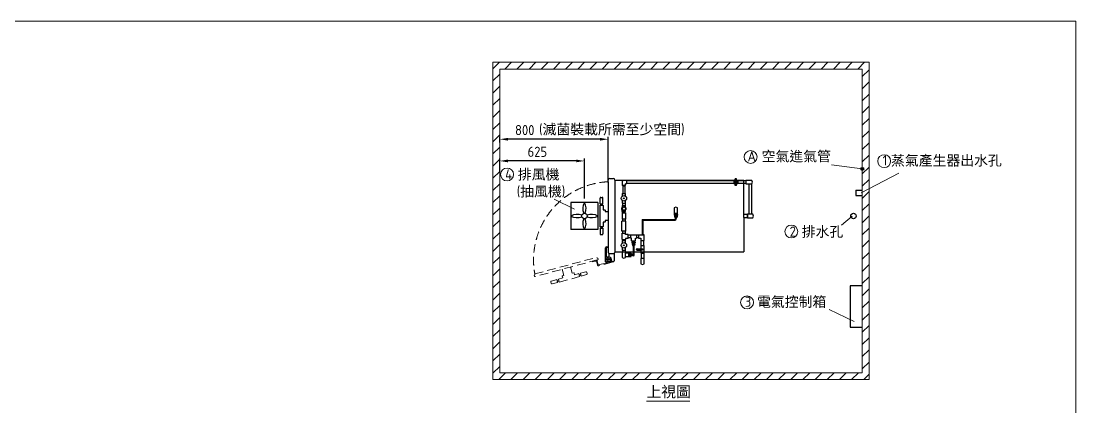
# Model space of a CAD drawing. Header units: millimetres. Extents: x -206117 to -194397, y -22013 to -13773.
# Drawn here: x -202182 to -194397, y -16618 to -13773 of the extents above; entities that cross this region are included whole.
import ezdxf

# ---------------------------------------------------------------- set-up
doc = ezdxf.new("R2010")
doc.units = ezdxf.units.MM
doc.linetypes.add('HIDDEN', pattern=[9.525, 6.35, -3.175])
doc.layers.get('0').update_dxf_attribs({"lineweight": 25})
for name, color, linetype, lineweight in [('D', 3, 'Continuous', 13), ('F', 7, 'Continuous', 15), ('H', 2, 'HIDDEN', 15), ('S', 4, 'Continuous', 15)]:
    doc.layers.add(name, color=color, linetype=linetype, lineweight=lineweight)
doc.styles.get("Standard").update_dxf_attribs({"font": 'KAIU.TTF'})
doc.styles.add('STU25', font='isocp2.shx')
doc.dimstyles.new('STU25', dxfattribs={"dimscale": 30, "dimtxt": 2.5, "dimasz": 2, "dimexe": 0.6, "dimexo": 1, "dimgap": 1, "dimtad": 1, "dimdsep": 46, "dimtxsty": 'STU25', "dimcen": 2, "dimazin": 2, "dimtfac": 1, "dimtmove": 0, "dimatfit": 3, "dimfxl": 0, "dimtolj": 1, "dimtzin": 0, "dimarcsym": 0})

# ---------------------------------------------------------------- blocks, each defined once
blk = doc.blocks.new('*D6')
at = {"layer": 'D', "color": 0, "linetype": 'Continuous', "lineweight": -2}
for p, q in [((-198649.8, -14885.1), (-198649.8, -14786.5)), ((-198024.8, -15080.6), (-198024.8, -14786.5)), ((-198084.8, -14804.5), (-198589.8, -14804.5))]:
    blk.add_line(p, q, dxfattribs=at)
at = {"layer": 'D', "color": 0}
for points in [[(-198589.8, -14794.5), (-198589.8, -14814.5), (-198649.8, -14804.5)], [(-198084.8, -14814.5), (-198084.8, -14794.5), (-198024.8, -14804.5)]]:
    blk.add_solid(points, dxfattribs=at)
at = {"layer": 'Defpoints', "color": 0}
for p in [(-198649.8, -14804.5), (-198649.8, -14915.1), (-198024.8, -15110.6)]:
    blk.add_point(p, dxfattribs=at)
at = {"layer": 'D', "color": 0, "insert": (-198372, -14737), "char_height": 75, "attachment_point": 5, "style": 'STU25'}
blk.add_mtext('\\A1;625', dxfattribs=at)
blk = doc.blocks.new('*D15')
at = {"layer": 'D', "color": 0, "lineweight": -2}
for p, q in [((-198649.8, -14668.8), (-198649.8, -14626.6)), ((-197849.8, -14963.9), (-197849.8, -14626.6)), ((-197909.8, -14644.6), (-198589.8, -14644.6))]:
    blk.add_line(p, q, dxfattribs=at)
at = {"layer": 'D', "color": 0}
for points in [[(-198589.8, -14634.6), (-198589.8, -14654.6), (-198649.8, -14644.6)], [(-197909.8, -14654.6), (-197909.8, -14634.6), (-197849.8, -14644.6)]]:
    blk.add_solid(points, dxfattribs=at)
at = {"layer": 'Defpoints', "color": 0}
for p in [(-198649.8, -14644.6), (-198649.8, -14698.8), (-197849.8, -14993.9)]:
    blk.add_point(p, dxfattribs=at)
at = {"layer": 'D', "color": 0, "insert": (-198465.1, -14577.1), "char_height": 75, "attachment_point": 5, "style": 'STU25'}
blk.add_mtext('\\A1;800', dxfattribs=at)

msp = doc.modelspace()

# ---------------------------------------------------------------- hatches: boundary and pattern name
msp.add_hatch(color=256).paths.add_polyline_path([(-195963.259, -14863.495, 1), (-195984.781, -14863.495, 1)])
at = {"layer": 'H', "linetype": 'HIDDEN', "ltscale": 5}
h = msp.add_hatch(dxfattribs=at)
h.set_pattern_fill('ANSI31', color=256, scale=20, style=0)
h.set_pattern_definition([(45, (14712.94, -163.02), (-44.90128, 44.90128), [])])
h.paths.add_polyline_path([(-198699.77, -14076.626), (-198699.77, -16416.626), (-195924.02, -16416.626), (-195924.02, -14076.626)])
h.paths.add_polyline_path([(-198649.77, -14126.626), (-198649.77, -16366.626), (-195974.02, -16366.626), (-195974.02, -14126.626)], flags=16)

# ---------------------------------------------------------------- linework, layer by layer
for p, q in [((-197849.766, -14958.126), (-197849.766, -14945.126)), ((-197837.766, -14933.126), (-197811.766, -14933.126)), ((-197799.766, -14945.626), (-197799.766, -15091.626)), ((-197849.766, -14958.126), (-197849.766, -15476.126)), ((-197799.766, -15094.626), (-197799.766, -15369.126)), ((-197748.676, -15323.126), (-197748.676, -15248.126)), ((-197718.676, -15248.126), (-197748.676, -15248.126)), ((-197718.676, -15323.126), (-197718.676, -15248.126)), ((-197597.938, -15236.769), (-197354.77, -15236.769)), ((-197597.938, -15236.769), (-197597.938, -15348.317)), ((-197593.938, -15240.769), (-197354.77, -15240.769)), ((-197593.938, -15240.769), (-197593.938, -15348.317)), ((-197361.27, -15199.943), (-197338.27, -15199.943)), ((-197361.27, -15199.943), (-197361.27, -15204.943)), ((-197361.27, -15204.943), (-197338.27, -15204.943)), ((-197359.882, -15212.787), (-197339.511, -15212.787)), ((-197359.882, -15212.787), (-197359.882, -15216.709)), ((-197359.882, -15216.709), (-197339.511, -15216.709)), ((-197359.77, -15199.943), (-197359.77, -15190.34)), ((-197359.77, -15190.34), (-197339.77, -15190.34)), ((-197358.27, -15204.943), (-197358.27, -15208.865)), ((-197358.27, -15208.865), (-197341.27, -15208.865)), ((-197356.882, -15220.631), (-197342.511, -15220.631)), ((-197356.882, -15220.631), (-197356.882, -15224.553)), ((-197356.882, -15224.553), (-197342.511, -15224.553)), ((-197354.27, -15208.865), (-197354.27, -15212.787)), ((-197354.27, -15216.709), (-197354.27, -15220.631)), ((-197351.77, -15233.769), (-197351.77, -15224.553)), ((-197347.77, -15233.769), (-197347.77, -15224.553)), ((-197345.27, -15208.865), (-197345.27, -15212.787)), ((-197345.27, -15216.709), (-197345.27, -15220.631)), ((-197342.511, -15220.631), (-197342.511, -15224.553)), ((-197341.27, -15204.943), (-197341.27, -15208.865)), ((-197339.511, -15212.787), (-197339.511, -15216.709)), ((-197338.77, -15199.943), (-197338.77, -15190.34)), ((-197338.27, -15199.943), (-197338.27, -15204.943)), ((-196821.844, -15200.626), (-196847.017, -15200.626)), ((-196847.017, -15220.626), (-196821.844, -15220.626)), ((-197718.676, -15323.126), (-197748.676, -15323.126)), ((-197799.766, -15372.126), (-197799.766, -15475.626)), ((-197674.287, -15402.92), (-197674.287, -15407.92)), ((-197674.287, -15402.92), (-197651.287, -15402.92)), ((-197674.287, -15407.92), (-197651.287, -15407.92)), ((-197673.287, -15393.317), (-197653.287, -15393.317)), ((-197673.287, -15402.92), (-197673.287, -15393.317)), ((-197671.287, -15407.92), (-197671.287, -15411.842)), ((-197671.287, -15411.842), (-197654.287, -15411.842)), ((-197667.287, -15411.842), (-197667.287, -15415.764)), ((-197658.287, -15411.842), (-197658.287, -15415.764)), ((-197654.287, -15407.92), (-197654.287, -15411.842)), ((-197652.287, -15402.92), (-197652.287, -15393.317)), ((-197651.287, -15402.92), (-197651.287, -15407.92)), ((-197625.399, -15348.317), (-197625.399, -15373.317)), ((-197625.399, -15350.817), (-197625.399, -15370.817)), ((-197844.766, -15488.126), (-197804.766, -15488.126)), ((-197844.766, -15488.126), (-197844.766, -15508.09)), ((-197837.766, -15488.126), (-197811.766, -15488.126)), ((-197804.766, -15488.126), (-197804.766, -15542.09)), ((-197696.794, -15485.836), (-197688.248, -15485.836)), ((-197688.248, -15484.836), (-197679.85, -15484.836)), ((-197672.9, -15415.764), (-197652.528, -15415.764)), ((-197672.9, -15415.764), (-197672.9, -15419.686)), ((-197672.9, -15419.686), (-197652.528, -15419.686)), ((-197669.9, -15423.607), (-197655.528, -15423.607)), ((-197669.9, -15423.607), (-197669.9, -15427.529)), ((-197669.9, -15427.529), (-197655.528, -15427.529)), ((-197667.287, -15419.686), (-197667.287, -15423.607)), ((-197664.714, -15427.529), (-197664.714, -15497.336)), ((-197660.714, -15427.529), (-197660.714, -15497.336)), ((-197658.287, -15419.686), (-197658.287, -15423.607)), ((-197655.528, -15423.607), (-197655.528, -15427.529)), ((-197652.528, -15415.764), (-197652.528, -15419.686)), ((-197636.382, -15451.635), (-197608.332, -15451.635)), ((-197636.382, -15461.606), (-197608.332, -15461.606)), ((-197608.332, -15451.635), (-197595.832, -15453.176)), ((-197608.332, -15461.606), (-197595.832, -15460.065)), ((-197859.766, -15532.59), (-197859.766, -15529.09)), ((-197859.766, -15532.09), (-197859.766, -15529.09)), ((-197844.766, -15508.09), (-197844.766, -15510.515)), ((-197810.766, -15548.09), (-197843.766, -15548.09)), ((-197804.766, -15508.09), (-197804.766, -15542.09)), ((-197696.794, -15508.836), (-197688.248, -15508.836)), ((-197688.248, -15509.836), (-197679.85, -15509.836)), ((-197665.667, -15492.103), (-197679.85, -15492.103)), ((-197665.667, -15502.57), (-197679.85, -15502.57))]:
    msp.add_line(p, q)
at = {"linetype": 'Continuous'}
for p, q in [((-197799.766, -14945.626), (-196847.017, -14945.626)), ((-196911.684, -14985.626), (-196911.684, -14935.626)), ((-196901.684, -14935.626), (-196911.684, -14935.626)), ((-196901.684, -14985.626), (-196901.684, -14935.626)), ((-196847.017, -15220.626), (-196847.017, -14945.626)), ((-197746.176, -14958.126), (-197746.176, -14986.323)), ((-197721.176, -14986.323), (-197746.176, -14986.323)), ((-197741.176, -14988.126), (-197741.176, -15045.626)), ((-197741.176, -14988.126), (-197726.176, -14988.126)), ((-197711.176, -14948.126), (-197736.176, -14948.126)), ((-197726.176, -14988.126), (-197726.176, -15045.626)), ((-197721.176, -14986.323), (-197721.176, -14973.126)), ((-197711.176, -14973.126), (-197721.176, -14973.126)), ((-197711.176, -14973.126), (-197711.176, -14948.126)), ((-196921.684, -14950.626), (-197711.176, -14950.626)), ((-197711.176, -14970.626), (-197711.176, -14950.626)), ((-196921.684, -14970.626), (-197711.176, -14970.626)), ((-196911.684, -14948.126), (-196921.684, -14948.126)), ((-196921.684, -14948.126), (-196921.684, -14973.126)), ((-196911.684, -14973.126), (-196921.684, -14973.126)), ((-196911.684, -14948.126), (-196911.684, -14973.126)), ((-196901.684, -14985.626), (-196911.684, -14985.626)), ((-196901.684, -14948.126), (-196901.684, -14973.126)), ((-196891.684, -14948.126), (-196901.684, -14948.126)), ((-196891.684, -14973.126), (-196901.684, -14973.126)), ((-196891.684, -14948.126), (-196891.684, -14973.126)), ((-196833.586, -14950.626), (-196891.684, -14950.626)), ((-196833.586, -14970.626), (-196891.684, -14970.626)), ((-196833.586, -14948.126), (-196833.586, -14973.126)), ((-196788.087, -14948.126), (-196833.586, -14948.126)), ((-196833.586, -14973.126), (-196788.087, -14973.126)), ((-196808.389, -15198.126), (-196808.389, -14973.126)), ((-196788.389, -15198.126), (-196788.389, -14973.126)), ((-196783.087, -14960.626), (-196788.087, -14948.126)), ((-196788.087, -14973.126), (-196783.087, -14960.626)), ((-196021.364, -15019.566), (-195974.02, -15019.566)), ((-196021.364, -15019.566), (-196021.364, -15059.566)), ((-197909.23, -15121.11), (-197909.23, -15078.904)), ((-197904.23, -15073.904), (-197893.23, -15073.904)), ((-197888.23, -15121.11), (-197888.23, -15078.904)), ((-197746.176, -15045.626), (-197721.176, -15045.626)), ((-197746.176, -15045.626), (-197746.176, -15065.013)), ((-197746.176, -15096.238), (-197746.176, -15115.626)), ((-197721.176, -15065.013), (-197721.176, -15045.626)), ((-197721.176, -15115.626), (-197721.176, -15096.238)), ((-196021.364, -15059.566), (-195974.02, -15059.566)), ((-197924.77, -15110.626), (-198124.77, -15110.626)), ((-198124.77, -15110.626), (-198124.77, -15310.626)), ((-197924.77, -15110.626), (-197924.77, -15310.626)), ((-197908.73, -15131.876), (-197910.23, -15133.376)), ((-197910.23, -15133.376), (-197910.23, -15287.876)), ((-197909.23, -15121.11), (-197888.23, -15121.11)), ((-197908.73, -15131.876), (-197888.73, -15131.876)), ((-197903.48, -15131.876), (-197903.48, -15121.11)), ((-197893.98, -15131.876), (-197893.98, -15121.11)), ((-197888.73, -15131.876), (-197887.23, -15133.376)), ((-197887.23, -15133.376), (-197887.23, -15165.626)), ((-197887.23, -15165.626), (-197873.73, -15165.626)), ((-197872.23, -15167.126), (-197873.73, -15165.626)), ((-197872.23, -15167.126), (-197872.23, -15178.126)), ((-197872.23, -15178.126), (-197849.766, -15178.126)), ((-197746.176, -15115.626), (-197721.176, -15115.626)), ((-197746.176, -15133.126), (-197721.176, -15133.126)), ((-197746.176, -15133.126), (-197746.176, -15147.334)), ((-197746.176, -15178.126), (-197746.176, -15163.917)), ((-197746.176, -15178.126), (-197721.176, -15178.126)), ((-197743.676, -15115.626), (-197743.676, -15133.126)), ((-197743.676, -15188.126), (-197743.676, -15178.126)), ((-197723.676, -15115.626), (-197723.676, -15133.126)), ((-197723.676, -15188.126), (-197723.676, -15178.126)), ((-197721.176, -15147.334), (-197721.176, -15133.126)), ((-197721.176, -15178.126), (-197721.176, -15163.917)), ((-197349.77, -15145.34), (-197362.27, -15150.34)), ((-197362.27, -15150.34), (-197362.27, -15190.34)), ((-197337.27, -15150.34), (-197349.77, -15145.34)), ((-197337.27, -15190.34), (-197337.27, -15150.34)), ((-197873.73, -15255.626), (-197887.23, -15255.626)), ((-197887.23, -15255.626), (-197887.23, -15287.876)), ((-197873.73, -15255.626), (-197872.23, -15254.126)), ((-197872.23, -15243.126), (-197872.23, -15254.126)), ((-197849.766, -15243.126), (-197872.23, -15243.126)), ((-197746.176, -15188.126), (-197746.176, -15233.126)), ((-197746.176, -15188.126), (-197721.176, -15188.126)), ((-197721.176, -15233.126), (-197746.176, -15233.126)), ((-197743.676, -15233.126), (-197743.676, -15248.126)), ((-197723.676, -15233.126), (-197723.676, -15248.126)), ((-197721.176, -15188.126), (-197721.176, -15233.126)), ((-197362.27, -15190.34), (-197337.27, -15190.34)), ((-196847.017, -15220.626), (-196847.017, -15475.626)), ((-196821.844, -15198.126), (-196821.844, -15223.126)), ((-196781.844, -15198.126), (-196821.844, -15198.126)), ((-196821.844, -15220.626), (-196821.844, -15200.626)), ((-196821.844, -15223.126), (-196781.844, -15223.126)), ((-196776.844, -15210.626), (-196781.844, -15198.126)), ((-196781.844, -15223.126), (-196776.844, -15210.626)), ((-197924.77, -15310.626), (-198124.77, -15310.626)), ((-197908.73, -15289.376), (-197910.23, -15287.876)), ((-197909.23, -15300.141), (-197888.23, -15300.141)), ((-197909.23, -15300.141), (-197909.23, -15342.348)), ((-197888.73, -15289.376), (-197908.73, -15289.376)), ((-197903.48, -15289.376), (-197903.48, -15300.141)), ((-197893.98, -15289.376), (-197893.98, -15300.141)), ((-197888.73, -15289.376), (-197887.23, -15287.876)), ((-197888.23, -15300.141), (-197888.23, -15342.348)), ((-197743.676, -15323.126), (-197743.676, -15338.317)), ((-197723.676, -15323.126), (-197723.676, -15338.317)), ((-197904.23, -15347.348), (-197893.23, -15347.348)), ((-197746.176, -15338.317), (-197721.176, -15338.317)), ((-197746.176, -15383.317), (-197746.176, -15338.317)), ((-197746.176, -15383.317), (-197721.176, -15383.317)), ((-197746.176, -15392.146), (-197746.176, -15411.533)), ((-197746.176, -15392.146), (-197721.176, -15392.146)), ((-197743.676, -15383.317), (-197743.676, -15392.146)), ((-197723.676, -15383.317), (-197723.676, -15392.146)), ((-197721.176, -15345.817), (-197721.176, -15338.317)), ((-197701.176, -15345.817), (-197721.176, -15345.817)), ((-197701.176, -15375.817), (-197721.176, -15375.817)), ((-197721.176, -15375.817), (-197721.176, -15383.317)), ((-197721.176, -15411.533), (-197721.176, -15392.146)), ((-197701.176, -15375.817), (-197701.176, -15345.817)), ((-197685.787, -15350.817), (-197701.176, -15350.817)), ((-197685.787, -15370.817), (-197701.176, -15370.817)), ((-197685.787, -15348.317), (-197685.787, -15373.317)), ((-197685.787, -15348.317), (-197640.787, -15348.317)), ((-197678.287, -15373.317), (-197685.787, -15373.317)), ((-197678.287, -15393.317), (-197678.287, -15373.317)), ((-197678.287, -15393.317), (-197648.287, -15393.317)), ((-197648.287, -15393.317), (-197648.287, -15373.317)), ((-197648.287, -15373.317), (-197640.787, -15373.317)), ((-197640.787, -15348.317), (-197640.787, -15373.317)), ((-197625.399, -15350.817), (-197640.787, -15350.817)), ((-197625.399, -15370.817), (-197640.787, -15370.817)), ((-197625.399, -15348.317), (-197585.332, -15348.317)), ((-197625.399, -15373.317), (-197608.332, -15373.317)), ((-197608.332, -15373.317), (-197608.332, -15390.431)), ((-197608.332, -15390.431), (-197583.332, -15390.431)), ((-197605.832, -15426.962), (-197605.832, -15390.431)), ((-197585.832, -15426.962), (-197585.832, -15390.431)), ((-197585.832, -15390.431), (-197583.332, -15390.431)), ((-197583.332, -15390.431), (-197583.332, -15350.317)), ((-197799.766, -15475.626), (-197743.676, -15475.626)), ((-197746.176, -15442.758), (-197746.176, -15462.146)), ((-197746.176, -15462.146), (-197721.176, -15462.146)), ((-197721.176, -15477.336), (-197746.176, -15477.336)), ((-197746.176, -15477.336), (-197746.176, -15517.336)), ((-197743.676, -15462.146), (-197743.676, -15477.336)), ((-197723.676, -15462.146), (-197723.676, -15477.336)), ((-197723.676, -15475.626), (-196847.017, -15475.626)), ((-197721.176, -15462.146), (-197721.176, -15442.758)), ((-197721.176, -15517.336), (-197721.176, -15477.336)), ((-197696.794, -15484.836), (-197721.176, -15484.836)), ((-197696.794, -15509.836), (-197696.794, -15484.836)), ((-197688.248, -15509.836), (-197688.248, -15484.836)), ((-197679.85, -15509.836), (-197679.85, -15484.836)), ((-197608.332, -15426.962), (-197583.332, -15426.962)), ((-197608.332, -15426.962), (-197608.332, -15484.593)), ((-197608.332, -15484.593), (-197583.332, -15484.593)), ((-197605.832, -15484.593), (-197605.832, -15523.279)), ((-197585.832, -15484.593), (-197585.832, -15523.279)), ((-197583.332, -15484.593), (-197583.332, -15426.962)), ((-197746.176, -15517.336), (-197733.676, -15522.336)), ((-197733.676, -15522.336), (-197721.176, -15517.336)), ((-197721.176, -15509.836), (-197696.794, -15509.836)), ((-197583.332, -15523.236), (-197608.332, -15523.236)), ((-197608.332, -15523.236), (-197608.332, -15563.236)), ((-197608.332, -15563.236), (-197595.832, -15568.236)), ((-197595.832, -15568.236), (-197583.332, -15563.236)), ((-197583.332, -15563.236), (-197583.332, -15523.236))]:
    msp.add_line(p, q, dxfattribs=at)
at = {"ltscale": 10}
for p, q in [((-197869.766, -15548.09), (-197869.766, -15446.09)), ((-197863.766, -15446.09), (-197863.766, -15513.09)), ((-197861.766, -15438.09), (-197849.766, -15438.09)), ((-197849.766, -15444.09), (-197861.766, -15444.09)), ((-197839.766, -15513.09), (-197869.766, -15513.09)), ((-197869.766, -15548.09), (-197839.766, -15548.09)), ((-197829.766, -15538.09), (-197829.766, -15523.09))]:
    msp.add_line(p, q, dxfattribs=at)
msp.add_lwpolyline([(-197664.714, -15491.553), (-197668.723, -15493.867), (-197668.723, -15500.806), (-197662.714, -15504.275), (-197656.705, -15500.806), (-197656.705, -15493.867), (-197660.714, -15491.553)])
at = {"linetype": 'Continuous'}
msp.add_lwpolyline([(-195974.02, -15725.582), (-196063.618, -15725.582), (-196063.618, -16030.271), (-195974.02, -16030.271)], dxfattribs=at)
for centre, radius in [((-195974.02, -14863.495), 10.761), ((-197733.676, -15080.626), 20), ((-197733.676, -15080.626), 3), ((-198024.77, -15210.626), 20), ((-198024.77, -15210.626), 20), ((-198024.77, -15210.626), 20), ((-198024.77, -15210.626), 20), ((-196039.02, -15210.626), 20), ((-197733.676, -15427.146), 20), ((-197733.676, -15427.146), 3), ((-197595.832, -15456.62), 3.445), ((-197843.766, -15530.59), 6.45)]:
    msp.add_circle(centre, radius)
for radius in [15, 11.88]:
    msp.add_circle((-197733.676, -15155.626), radius, dxfattribs=at)
for centre, radius, start, end in [((-197837.766, -14945.126), 12, 90, 180), ((-197811.766, -14945.126), 12, 0, 90), ((-197943.745, -15156.501), 93.11, 150.4818019, 201.9770324), ((-198105.794, -15156.501), 93.11, 338.0229676, 29.5181981), ((-198078.894, -15291.65), 93.11, 68.0229676, 119.5181981), ((-198078.894, -15129.601), 93.11, 240.4818019, 291.9770324), ((-197943.745, -15264.75), 93.11, 158.0229676, 209.5181981), ((-198105.794, -15264.75), 93.11, 330.4818019, 21.9770324), ((-197970.645, -15291.65), 93.11, 60.4818019, 111.9770324), ((-197970.645, -15129.601), 93.11, 248.0229676, 299.5181981), ((-197354.77, -15233.769), 7, 270, 0), ((-197354.77, -15233.769), 3, 270, 0), ((-197837.766, -15476.126), 12, 180, 270), ((-197811.766, -15476.126), 12, 270, 0), ((-197636.761, -15456.62), 5, 85.6472011, 274.3527989), ((-197843.766, -15529.09), 16, 102.1531975, 180), ((-197843.766, -15532.09), 16, 180, 270), ((-197847.766, -15510.515), 3, 282.1531975, 0), ((-197810.766, -15542.09), 6, 270, 0), ((-197662.714, -15497.336), 2, 180, 0)]:
    msp.add_arc(centre, radius, start, end)
for centre, radius, start, end in [((-197736.176, -14958.126), 10, 90, 180), ((-197904.23, -15078.904), 5, 90, 180), ((-197893.23, -15078.904), 5, 0, 90), ((-197904.23, -15342.348), 5, 180, 270), ((-197893.23, -15342.348), 5, 270, 0), ((-197585.332, -15350.317), 2, 0, 90)]:
    msp.add_arc(centre, radius, start, end, dxfattribs=at)
at = {"ltscale": 10}
for centre, radius, start, end in [((-197861.766, -15446.09), 8, 90, 180), ((-197861.766, -15446.09), 2, 90, 180), ((-197839.766, -15523.09), 10, 0, 90), ((-197839.766, -15538.09), 10, 270, 0)]:
    msp.add_arc(centre, radius, start, end, dxfattribs=at)
at = {"layer": 'D'}
for p, q in [((-195974.02, -14863.495), (-196200.717, -14832.033)), ((-195982.9, -15039.346), (-195703.491, -14895.004)), ((-198247.654, -15085.894), (-198098.199, -15160.875)), ((-196218.409, -15899.726), (-196034.559, -15988.664)), ((-197566.584, -16574.906), (-197247.878, -16574.906))]:
    msp.add_line(p, q, dxfattribs=at)
at = {"layer": 'D', "linetype": 'Continuous'}
msp.add_line((-196048.455, -15210.626), (-196127.255, -15278.622), dxfattribs=at)
at = {"layer": 'D'}
for centre in [(-196798.528, -14775.131), (-195812.259, -14805.981), (-198595.619, -14904.223), (-196497.805, -15325.045), (-196824.213, -15848.029)]:
    msp.add_circle(centre, 47.5, dxfattribs=at)
at = {"layer": 'F', "color": 6}
msp.add_lwpolyline([(-206117.419, -13773.389), (-206117.419, -22013.389), (-194397.419, -22013.389), (-194397.419, -13773.389)], close=True, dxfattribs=at)
msp.add_lwpolyline([(-206117.419, -13773.389), (-206117.419, -22013.389), (-194397.419, -22013.389), (-194397.419, -13773.389)], close=True, dxfattribs=at)
at = {"layer": 'H', "ltscale": 10}
for p, q in [((-198391.104, -15637.908), (-197934.221, -15515.486)), ((-197925.44, -15532.804), (-198390.051, -15657.296)), ((-197939.964, -15536.695), (-197967.01, -15543.942)), ((-197967.01, -15543.942), (-197965.457, -15549.738)), ((-197938.411, -15542.491), (-197965.457, -15549.738)), ((-197928.456, -15571.917), (-197935.962, -15543.905)), ((-197934.221, -15515.486), (-197931.89, -15522.108)), ((-197931.89, -15522.108), (-197926.614, -15520.695)), ((-197930.166, -15542.352), (-197922.66, -15570.364)), ((-197925.389, -15521.402), (-197926.614, -15520.695)), ((-197925.389, -15521.402), (-197923.319, -15529.129)), ((-197920.211, -15571.778), (-197855.494, -15554.437)), ((-197820.133, -15551.174), (-197918.658, -15577.574)), ((-197861.705, -15531.255), (-197853.941, -15560.233)), ((-197840.145, -15515.125), (-197854.634, -15519.008)), ((-197820.133, -15551.174), (-197827.898, -15522.196)), ((-198395.795, -15647.447), (-198395.088, -15646.222)), ((-198395.795, -15647.447), (-198393.725, -15655.174)), ((-198395.088, -15646.222), (-198389.813, -15644.809)), ((-198391.104, -15637.908), (-198389.813, -15644.809)), ((-198176.854, -15649.307), (-198189.138, -15603.461)), ((-198126.353, -15586.638), (-198114.068, -15632.484)), ((-198114.068, -15632.484), (-198103.443, -15629.637)), ((-198101.606, -15630.698), (-198103.443, -15629.637)), ((-198101.606, -15630.698), (-198098.112, -15643.738)), ((-198098.112, -15643.738), (-198066.961, -15635.391)), ((-198065.124, -15636.452), (-198066.961, -15635.391)), ((-198065.124, -15636.452), (-198059.947, -15655.77)), ((-198063.765, -15641.523), (-198053.366, -15638.736)), ((-198054.854, -15633.182), (-198014.086, -15622.258)), ((-198049.419, -15653.467), (-198054.854, -15633.182)), ((-198049.419, -15653.467), (-198008.651, -15642.543)), ((-198005.115, -15636.419), (-198007.962, -15625.794)), ((-198269.242, -15707.192), (-198272.089, -15696.567)), ((-198227.785, -15679.519), (-198268.554, -15690.443)), ((-198222.35, -15699.803), (-198263.118, -15710.727)), ((-198222.35, -15699.803), (-198227.785, -15679.519)), ((-198215.898, -15682.287), (-198226.297, -15685.073)), ((-198213.439, -15691.463), (-198223.838, -15694.249)), ((-198217.257, -15677.216), (-198216.196, -15675.379)), ((-198212.081, -15696.534), (-198217.257, -15677.216)), ((-198216.196, -15675.379), (-198185.045, -15667.032)), ((-198212.081, -15696.534), (-198210.244, -15697.595)), ((-198210.244, -15697.595), (-198061.008, -15657.607)), ((-198187.479, -15652.154), (-198188.539, -15653.992)), ((-198185.045, -15667.032), (-198188.539, -15653.992)), ((-198187.479, -15652.154), (-198176.854, -15649.307)), ((-198061.306, -15650.699), (-198050.907, -15647.913)), ((-198059.947, -15655.77), (-198061.008, -15657.607))]:
    msp.add_line(p, q, dxfattribs=at)
msp.add_circle((-197843.766, -15530.59), 6.4, dxfattribs=at)
msp.add_circle((-197843.766, -15530.59), 6.4, dxfattribs=at)
for centre, radius, start, end in [((-197822.724, -15535.096), 577.604, 92.6834683, 190.949507), ((-197937.893, -15544.423), 8, 15, 105), ((-197937.893, -15544.423), 2, 15, 105), ((-197926.217, -15529.906), 3, 285, 15), ((-197852.046, -15528.667), 10, 105, 195), ((-197837.557, -15524.785), 10, 15, 105), ((-198012.792, -15627.088), 5, 15, 105), ((-198009.945, -15637.713), 5, 285, 15), ((-197920.728, -15569.846), 8, 195, 285), ((-197920.728, -15569.846), 2, 195, 285), ((-198390.827, -15654.398), 3, 195, 285), ((-198267.259, -15695.272), 5, 105, 195), ((-198264.412, -15705.898), 5, 195, 285)]:
    msp.add_arc(centre, radius, start, end, dxfattribs=at)
at = {"layer": 'S', "linetype": 'Continuous'}
for p, q in [((-195924.02, -14076.626), (-198699.77, -14076.626)), ((-198699.77, -14076.626), (-198699.77, -16416.626)), ((-195924.02, -14076.626), (-195924.02, -16416.626)), ((-195974.02, -14126.626), (-198649.77, -14126.626)), ((-198649.77, -14126.626), (-198649.77, -16366.626)), ((-195974.02, -14126.626), (-195974.02, -16366.626)), ((-195924.02, -16416.626), (-198699.77, -16416.626)), ((-195974.02, -16366.626), (-198649.77, -16366.626))]:
    msp.add_line(p, q, dxfattribs=at)

# ---------------------------------------------------------------- texts
at = {"layer": 'D', "color": 11, "attachment_point": 1}
for s, insert, char_height in [('{\\Fisocp2.shx;\\C3;(\\f標楷體|b0|i0|c136|p65;滅菌裝載所需至少空間\\Fisocp2.shx;)}', (-198359.356, -14533.602), 75), ('{\\Fisocp2.shx;\\C3;A \\f標楷體|b0|i0|c136|p65;空氣進氣管}', (-196820.243, -14732.488), 75), ('{\\Fisocp2.shx;\\C3;1\\f???|b0|i0|c0|p65; \\f標楷體|b0|i0|c136|p65;蒸氣產生器出水孔\\P  }', (-195823.8, -14763.299), 75), ('{\\Fisocp2.shx;\\C3;2 \\f標楷體|b0|i0|c136|p65;排水孔}', (-196510.256, -15288.651), 75), ('{\\Fisocp2.shx;\\C3;3 \\f標楷體|b0|i0|c136|p65;電氣控制箱}', (-196841.11, -15805.386), 75), ('上視圖', (-197566.75, -16466.578), 80)]:
    msp.add_mtext(s, dxfattribs=dict(at, insert=insert, char_height=char_height))
at = {"layer": 'D', "color": 11, "insert": (-198609.632, -14866.272), "char_height": 75, "attachment_point": 1, "style": 'STU25'}
msp.add_mtext('{\\C3;4 \\f標楷體|b0|i0|c136|p65;排風機\\P\\Fisocp2.shx;  (\\f標楷體|b0|i0|c136|p65;抽風機\\Fisocp2.shx;)}', dxfattribs=at)

# ---------------------------------------------------------------- dimensions: what is measured, and where the dimension line sits
at = {"layer": 'D'}
dim = msp.add_linear_dim(base=(-198649.77, -14644.629), p1=(-197849.766, -14993.924), p2=(-198649.77, -14698.758), dimstyle='STU25', dxfattribs=at)
dim.commit()
dim.dimension.update_dxf_attribs({"geometry": '*D15', "text_midpoint": (-198465.113, -14644.629), "dimtype": 160})
at = {"layer": 'D', "linetype": 'Continuous'}
dim = msp.add_linear_dim(base=(-198649.77, -14804.545), p1=(-198024.77, -15110.626), p2=(-198649.77, -14915.126), dimstyle='STU25', dxfattribs=at)
dim.commit()
dim.dimension.update_dxf_attribs({"geometry": '*D6', "text_midpoint": (-198372.028, -14804.545), "dimtype": 160})

doc.saveas('drawing.dxf')
